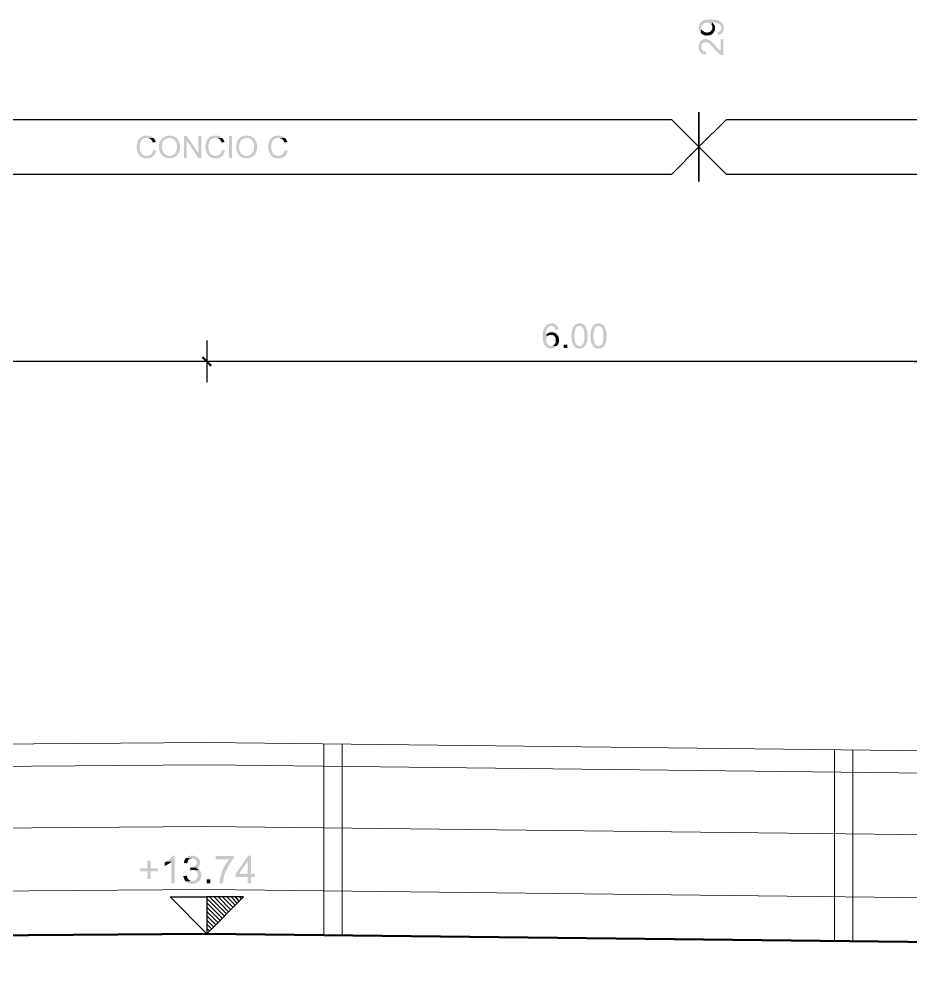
# Model space of a CAD drawing. Header units: millimetres. Extents: x 0.3 to 47.5, y 0.1 to 28.
# Drawn here: x 17.993 to 20.846, y 21.771 to 24.855 of the extents above; entities that cross this region are included whole.
import ezdxf

# ---------------------------------------------------------------- set-up
doc = ezdxf.new("R2010")
doc.units = ezdxf.units.MM
doc.layers.add('PDF _Geometria', color=7, linetype='Continuous')
doc.layers.add('PDF _Riempimenti solidi', color=7, linetype='Continuous')

msp = doc.modelspace()

# ---------------------------------------------------------------- hatches: boundary and pattern name
at = {"layer": 'PDF _Riempimenti solidi', "transparency": 33554559}
for points in [[(20.1675, 24.8274), (20.1675, 24.8249), (20.1683, 24.8224), (20.1683, 24.8207), (20.1692, 24.8182), (20.1717, 24.8132), (20.1733, 24.8116), (20.175, 24.8099), (20.1758, 24.8291), (20.1758, 24.8324), (20.1775, 24.8357), (20.1792, 24.8374), (20.1808, 24.8391), (20.1817, 24.8399), (20.1833, 24.8416), (20.185, 24.8424), (20.1867, 24.8432), (20.1892, 24.8432), (20.1917, 24.8441), (20.195, 24.8441), (20.1975, 24.8432), (20.1992, 24.8432), (20.2017, 24.8424), (20.2033, 24.8416), (20.205, 24.8407), (20.2067, 24.8399), (20.2075, 24.8382), (20.2092, 24.8366), (20.21, 24.8449), (20.2167, 24.8449), (20.2192, 24.8441), (20.2208, 24.8441), (20.2233, 24.8432), (20.225, 24.8432), (20.2267, 24.8424), (20.2292, 24.8416), (20.2325, 24.8399), (20.2333, 24.8391), (20.235, 24.8374), (20.2367, 24.8366), (20.2383, 24.8341), (20.2392, 24.8332), (20.2392, 24.8307), (20.24, 24.8291), (20.24, 24.8266), (20.2408, 24.8441), (20.2392, 24.8457), (20.2375, 24.8474), (20.2358, 24.8482), (20.2342, 24.8491), (20.2317, 24.8507), (20.23, 24.8516), (20.2275, 24.8516), (20.2258, 24.8524), (20.2242, 24.8532), (20.22, 24.8532), (20.2183, 24.8541), (20.2108, 24.8541), (20.2083, 24.8549), (20.2025, 24.8549), (20.1992, 24.8541), (20.1925, 24.8541), (20.1908, 24.8532), (20.1883, 24.8532), (20.1867, 24.8524), (20.185, 24.8516), (20.1833, 24.8516), (20.1808, 24.8499), (20.1792, 24.8491), (20.1775, 24.8474), (20.1758, 24.8466), (20.1742, 24.8449), (20.1733, 24.8432), (20.1717, 24.8416), (20.1708, 24.8399), (20.17, 24.8382), (20.1692, 24.8357), (20.1683, 24.8341), (20.1683, 24.8316), (20.1675, 24.8299)], [(20.175, 24.8099), (20.1758, 24.8091), (20.1775, 24.8074), (20.1792, 24.8066), (20.1817, 24.8057), (20.1833, 24.8049), (20.185, 24.8041), (20.1875, 24.8032), (20.1917, 24.8032), (20.1942, 24.8024), (20.195, 24.8032), (20.2, 24.8032), (20.2025, 24.8041), (20.2042, 24.8041), (20.2058, 24.8049), (20.2083, 24.8057), (20.21, 24.8074), (20.2117, 24.8082), (20.2125, 24.8099), (20.2117, 24.8282), (20.2117, 24.8266), (20.2108, 24.8249), (20.21, 24.8224), (20.2092, 24.8207), (20.2083, 24.8191), (20.2067, 24.8174), (20.205, 24.8157), (20.2033, 24.8149), (20.2008, 24.8141), (20.1992, 24.8132), (20.1967, 24.8132), (20.1942, 24.8124), (20.1925, 24.8124), (20.19, 24.8132), (20.1883, 24.8132), (20.1858, 24.8141), (20.1842, 24.8149), (20.1825, 24.8166), (20.1808, 24.8174), (20.1792, 24.8191), (20.1783, 24.8207), (20.1767, 24.8224), (20.1758, 24.8249), (20.1758, 24.8291)], [(20.2092, 24.8366), (20.21, 24.8349), (20.2108, 24.8332), (20.2117, 24.8307), (20.2117, 24.8282), (20.2125, 24.8099), (20.2142, 24.8107), (20.215, 24.8124), (20.2167, 24.8141), (20.2175, 24.8157), (20.2183, 24.8174), (20.2192, 24.8199), (20.22, 24.8216), (20.22, 24.8291), (20.2192, 24.8307), (20.2192, 24.8332), (20.2183, 24.8349), (20.2167, 24.8374), (20.2158, 24.8391), (20.2142, 24.8407), (20.2133, 24.8424), (20.2117, 24.8441), (20.21, 24.8449)], [(20.2275, 24.8132), (20.2283, 24.8041), (20.23, 24.8041), (20.2325, 24.8049), (20.2342, 24.8057), (20.2367, 24.8066), (20.24, 24.8082), (20.2417, 24.8099), (20.2425, 24.8116), (20.2433, 24.8124), (20.245, 24.8141), (20.2458, 24.8157), (20.2467, 24.8174), (20.2475, 24.8199), (20.2475, 24.8241), (20.2483, 24.8266), (20.2483, 24.8274), (20.2475, 24.8299), (20.2475, 24.8316), (20.2467, 24.8341), (20.2467, 24.8357), (20.2458, 24.8382), (20.2442, 24.8399), (20.2433, 24.8416), (20.2425, 24.8432), (20.2408, 24.8441), (20.24, 24.8266), (20.24, 24.8232), (20.2375, 24.8182), (20.2358, 24.8166), (20.2342, 24.8157), (20.2325, 24.8149), (20.23, 24.8141)], [(20.1675, 24.7674), (20.1675, 24.7624), (20.1683, 24.7607), (20.1683, 24.7582), (20.1692, 24.7566), (20.17, 24.7541), (20.1708, 24.7524), (20.1725, 24.7507), (20.1733, 24.7491), (20.175, 24.7482), (20.1758, 24.7466), (20.1775, 24.7457), (20.1792, 24.7449), (20.1817, 24.7441), (20.1833, 24.7432), (20.1858, 24.7424), (20.1883, 24.7424), (20.19, 24.7416), (20.1917, 24.7516), (20.1892, 24.7516), (20.1867, 24.7524), (20.185, 24.7524), (20.1833, 24.7532), (20.1817, 24.7549), (20.18, 24.7557), (20.1792, 24.7574), (20.1775, 24.7591), (20.1758, 24.7624), (20.1758, 24.7866), (20.1725, 24.7832), (20.1717, 24.7816), (20.17, 24.7799), (20.1692, 24.7782), (20.1692, 24.7766), (20.1683, 24.7741), (20.1675, 24.7724), (20.1675, 24.7699)], [(20.1758, 24.7866), (20.1758, 24.7674), (20.1758, 24.7707), (20.1767, 24.7724), (20.1775, 24.7741), (20.1783, 24.7766), (20.1792, 24.7782), (20.18, 24.7782), (20.1817, 24.7791), (20.1833, 24.7807), (20.185, 24.7816), (20.1925, 24.7816), (20.195, 24.7807), (20.1967, 24.7799), (20.1992, 24.7791), (20.2008, 24.7774), (20.2017, 24.7766), (20.2033, 24.7757), (20.2042, 24.7741), (20.2058, 24.7732), (20.2075, 24.7716), (20.2108, 24.7682), (20.2125, 24.7666), (20.2142, 24.7641), (20.2158, 24.7624), (20.2175, 24.7599), (20.2192, 24.7582), (20.2208, 24.7566), (20.2225, 24.7549), (20.2242, 24.7532), (20.225, 24.7516), (20.2267, 24.7499), (20.2283, 24.7482), (20.2292, 24.7474), (20.2308, 24.7466), (20.2325, 24.7449), (20.2342, 24.7441), (20.2358, 24.7424), (20.2383, 24.7416), (20.24, 24.7407), (20.2425, 24.7399), (20.2467, 24.7399), (20.2467, 24.7916), (20.2375, 24.7916), (20.2375, 24.7532), (20.2358, 24.7549), (20.2342, 24.7557), (20.2325, 24.7574), (20.2317, 24.7582), (20.2308, 24.7591), (20.2275, 24.7624), (20.2258, 24.7641), (20.2242, 24.7657), (20.2225, 24.7682), (20.2217, 24.7691), (20.22, 24.7716), (20.2183, 24.7732), (20.215, 24.7766), (20.2133, 24.7782), (20.2117, 24.7799), (20.2108, 24.7816), (20.2092, 24.7824), (20.2075, 24.7841), (20.2058, 24.7857), (20.2042, 24.7866), (20.2025, 24.7882), (20.1992, 24.7899), (20.1983, 24.7899), (20.1958, 24.7907), (20.1942, 24.7916), (20.185, 24.7916), (20.1825, 24.7907), (20.1808, 24.7899), (20.1792, 24.7891), (20.1775, 24.7882)], [(18.4025, 24.4832), (18.3983, 24.4832), (18.3958, 24.4824), (18.3942, 24.4824), (18.3925, 24.4816), (18.3908, 24.4816), (18.3883, 24.4807), (18.3867, 24.4799), (18.385, 24.4791), (18.3833, 24.4782), (18.3817, 24.4766), (18.3808, 24.4757), (18.3792, 24.4741), (18.3775, 24.4732), (18.3767, 24.4716), (18.375, 24.4699), (18.3742, 24.4682), (18.3733, 24.4666), (18.3725, 24.4649), (18.3717, 24.4632), (18.3708, 24.4607), (18.3708, 24.4591), (18.37, 24.4574), (18.37, 24.4557), (18.3692, 24.4532), (18.3692, 24.4416), (18.37, 24.4399), (18.37, 24.4357), (18.3717, 24.4324), (18.3725, 24.4299), (18.3725, 24.4282), (18.3733, 24.4266), (18.375, 24.4249), (18.3758, 24.4232), (18.3767, 24.4216), (18.3783, 24.4199), (18.3792, 24.4182), (18.3808, 24.4174), (18.4017, 24.4182), (18.3983, 24.4182), (18.3967, 24.4191), (18.395, 24.4191), (18.3933, 24.4199), (18.3908, 24.4207), (18.3892, 24.4216), (18.3883, 24.4224), (18.3867, 24.4232), (18.385, 24.4249), (18.3842, 24.4266), (18.3833, 24.4282), (18.3817, 24.4316), (18.3808, 24.4316), (18.3808, 24.4332), (18.38, 24.4357), (18.38, 24.4374), (18.3792, 24.4391), (18.3792, 24.4432), (18.3783, 24.4449), (18.3783, 24.4491), (18.3792, 24.4516), (18.3792, 24.4549), (18.38, 24.4574), (18.38, 24.4591), (18.3808, 24.4607), (18.3842, 24.4674), (18.3858, 24.4691), (18.3867, 24.4699), (18.3883, 24.4716), (18.3892, 24.4716), (18.3925, 24.4732), (18.3942, 24.4741), (18.3958, 24.4749), (18.4025, 24.4749), (18.4225, 24.4757), (18.4217, 24.4766), (18.42, 24.4774), (18.4192, 24.4782), (18.4175, 24.4799), (18.4158, 24.4807), (18.4142, 24.4807), (18.4125, 24.4816), (18.41, 24.4824), (18.4083, 24.4824), (18.4067, 24.4832), (18.4042, 24.4832)], [(18.4225, 24.4757), (18.4025, 24.4749), (18.4067, 24.4749), (18.4092, 24.4741), (18.4108, 24.4732), (18.4142, 24.4716), (18.415, 24.4707), (18.4158, 24.4691), (18.4175, 24.4682), (18.4183, 24.4666), (18.4192, 24.4649), (18.42, 24.4624), (18.4208, 24.4607), (18.43, 24.4624), (18.43, 24.4641), (18.4292, 24.4657), (18.4283, 24.4674), (18.4275, 24.4691), (18.4267, 24.4707), (18.425, 24.4724), (18.4242, 24.4741)], [(18.4525, 24.4757), (18.4517, 24.4749), (18.45, 24.4732), (18.4492, 24.4724), (18.4483, 24.4716), (18.4475, 24.4699), (18.4467, 24.4682), (18.445, 24.4666), (18.4442, 24.4657), (18.4442, 24.4641), (18.4433, 24.4616), (18.4425, 24.4599), (18.4417, 24.4582), (18.4417, 24.4566), (18.4408, 24.4541), (18.4408, 24.4391), (18.4417, 24.4374), (18.4417, 24.4357), (18.4425, 24.4341), (18.4433, 24.4316), (18.445, 24.4282), (18.4458, 24.4266), (18.4467, 24.4249), (18.4475, 24.4232), (18.4492, 24.4216), (18.45, 24.4199), (18.4517, 24.4191), (18.4533, 24.4174), (18.455, 24.4166), (18.4567, 24.4149), (18.4575, 24.4149), (18.4592, 24.4141), (18.4608, 24.4132), (18.4625, 24.4124), (18.4642, 24.4116), (18.4667, 24.4116), (18.4683, 24.4107), (18.48, 24.4107), (18.4825, 24.4116), (18.4842, 24.4116), (18.4858, 24.4124), (18.4875, 24.4132), (18.49, 24.4141), (18.4917, 24.4149), (18.4933, 24.4157), (18.495, 24.4174), (18.4967, 24.4182), (18.47, 24.4182), (18.4683, 24.4191), (18.4667, 24.4199), (18.465, 24.4199), (18.4633, 24.4207), (18.4617, 24.4216), (18.46, 24.4232), (18.4583, 24.4241), (18.4567, 24.4257), (18.4558, 24.4274), (18.4542, 24.4291), (18.4533, 24.4307), (18.4525, 24.4316), (18.4525, 24.4341), (18.4508, 24.4374), (18.4508, 24.4391), (18.45, 24.4416), (18.45, 24.4499), (18.4508, 24.4524), (18.4508, 24.4566), (18.4517, 24.4582), (18.4525, 24.4599), (18.4525, 24.4616), (18.4533, 24.4632), (18.4542, 24.4649), (18.455, 24.4657), (18.4567, 24.4674), (18.4575, 24.4682), (18.4583, 24.4691), (18.46, 24.4707), (18.4617, 24.4716), (18.4633, 24.4724), (18.465, 24.4732), (18.4683, 24.4749), (18.4742, 24.4749)], [(18.4742, 24.4832), (18.47, 24.4832), (18.4683, 24.4824), (18.4658, 24.4824), (18.4642, 24.4816), (18.4625, 24.4816), (18.4608, 24.4807), (18.4575, 24.4791), (18.4558, 24.4782), (18.4542, 24.4774), (18.4525, 24.4757), (18.4742, 24.4749), (18.48, 24.4749), (18.4833, 24.4732), (18.485, 24.4724), (18.4867, 24.4716), (18.49, 24.4699), (18.4908, 24.4682), (18.4925, 24.4666), (18.4933, 24.4649), (18.4942, 24.4632), (18.495, 24.4616), (18.4958, 24.4599), (18.4967, 24.4582), (18.4975, 24.4566), (18.4975, 24.4532), (18.4983, 24.4507), (18.4983, 24.4407), (18.4975, 24.4391), (18.4975, 24.4366), (18.4933, 24.4282), (18.4925, 24.4274), (18.4917, 24.4257), (18.49, 24.4241), (18.4883, 24.4232), (18.4867, 24.4216), (18.485, 24.4207), (18.4833, 24.4199), (18.4817, 24.4199), (18.48, 24.4191), (18.4783, 24.4182), (18.4742, 24.4182), (18.4967, 24.4182), (18.4975, 24.4199), (18.4992, 24.4207), (18.5, 24.4224), (18.5017, 24.4241), (18.5042, 24.4291), (18.505, 24.4316), (18.5058, 24.4332), (18.5067, 24.4349), (18.5067, 24.4366), (18.5075, 24.4382), (18.5075, 24.4549), (18.5067, 24.4566), (18.5067, 24.4582), (18.5058, 24.4607), (18.505, 24.4624), (18.505, 24.4641), (18.5042, 24.4657), (18.5033, 24.4657), (18.5008, 24.4707), (18.4992, 24.4724), (18.4983, 24.4741), (18.4967, 24.4749), (18.495, 24.4766), (18.4933, 24.4774), (18.4917, 24.4782), (18.4908, 24.4791), (18.4892, 24.4799), (18.4875, 24.4807), (18.4858, 24.4816), (18.4842, 24.4816), (18.4825, 24.4824), (18.48, 24.4824), (18.4783, 24.4832), (18.4767, 24.4832)], [(18.5292, 24.4816), (18.52, 24.4816), (18.52, 24.4116), (18.5292, 24.4116), (18.5292, 24.4666)], [(18.5758, 24.4816), (18.5667, 24.4816), (18.5667, 24.4266), (18.5658, 24.4116), (18.5758, 24.4116)], [(18.6225, 24.4832), (18.6183, 24.4832), (18.6158, 24.4824), (18.6142, 24.4824), (18.6125, 24.4816), (18.6108, 24.4816), (18.6083, 24.4807), (18.605, 24.4791), (18.6033, 24.4782), (18.6017, 24.4766), (18.6008, 24.4757), (18.5992, 24.4741), (18.5975, 24.4732), (18.5967, 24.4716), (18.595, 24.4699), (18.5942, 24.4682), (18.5933, 24.4666), (18.5925, 24.4649), (18.5917, 24.4632), (18.5908, 24.4607), (18.5908, 24.4591), (18.59, 24.4574), (18.59, 24.4557), (18.5892, 24.4532), (18.5892, 24.4416), (18.59, 24.4399), (18.59, 24.4357), (18.5917, 24.4324), (18.5925, 24.4299), (18.5925, 24.4282), (18.5933, 24.4266), (18.595, 24.4249), (18.5958, 24.4232), (18.5967, 24.4216), (18.5983, 24.4199), (18.5992, 24.4182), (18.6008, 24.4174), (18.6217, 24.4182), (18.6183, 24.4182), (18.6167, 24.4191), (18.615, 24.4191), (18.6133, 24.4199), (18.6108, 24.4207), (18.6092, 24.4216), (18.6083, 24.4224), (18.6067, 24.4232), (18.605, 24.4249), (18.6042, 24.4266), (18.6033, 24.4282), (18.6025, 24.4299), (18.6017, 24.4316), (18.6008, 24.4316), (18.6008, 24.4332), (18.6, 24.4357), (18.6, 24.4374), (18.5992, 24.4391), (18.5992, 24.4432), (18.5983, 24.4449), (18.5983, 24.4491), (18.5992, 24.4516), (18.5992, 24.4549), (18.6, 24.4574), (18.6, 24.4591), (18.6017, 24.4624), (18.6025, 24.4641), (18.6042, 24.4674), (18.6058, 24.4691), (18.6067, 24.4699), (18.6083, 24.4716), (18.6092, 24.4716), (18.6108, 24.4724), (18.6125, 24.4732), (18.6142, 24.4741), (18.6158, 24.4749), (18.6225, 24.4749), (18.6425, 24.4757), (18.6417, 24.4766), (18.64, 24.4774), (18.6392, 24.4782), (18.6375, 24.4799), (18.6358, 24.4807), (18.6342, 24.4807), (18.6325, 24.4816), (18.63, 24.4824), (18.6283, 24.4824), (18.6267, 24.4832), (18.6242, 24.4832)], [(18.6425, 24.4757), (18.6225, 24.4749), (18.6267, 24.4749), (18.6292, 24.4741), (18.6308, 24.4732), (18.6342, 24.4716), (18.635, 24.4707), (18.6358, 24.4691), (18.6375, 24.4682), (18.6383, 24.4666), (18.6392, 24.4649), (18.64, 24.4624), (18.6408, 24.4607), (18.65, 24.4624), (18.65, 24.4641), (18.6467, 24.4707), (18.645, 24.4724), (18.6442, 24.4741)], [(18.6992, 24.4757), (18.6983, 24.4749), (18.6967, 24.4732), (18.695, 24.4716), (18.6942, 24.4699), (18.6933, 24.4682), (18.6917, 24.4666), (18.6908, 24.4657), (18.6908, 24.4641), (18.69, 24.4616), (18.6892, 24.4599), (18.6883, 24.4582), (18.6883, 24.4566), (18.6875, 24.4541), (18.6875, 24.4391), (18.6883, 24.4374), (18.6883, 24.4357), (18.6892, 24.4341), (18.69, 24.4316), (18.6917, 24.4282), (18.6925, 24.4266), (18.6933, 24.4249), (18.6942, 24.4232), (18.6958, 24.4216), (18.6967, 24.4199), (18.6983, 24.4191), (18.7, 24.4174), (18.7017, 24.4166), (18.7033, 24.4149), (18.7042, 24.4149), (18.7058, 24.4141), (18.7075, 24.4132), (18.7092, 24.4124), (18.7108, 24.4116), (18.7133, 24.4116), (18.715, 24.4107), (18.7267, 24.4107), (18.7292, 24.4116), (18.7308, 24.4116), (18.7325, 24.4124), (18.7342, 24.4132), (18.7367, 24.4141), (18.7383, 24.4149), (18.74, 24.4157), (18.7417, 24.4174), (18.7433, 24.4182), (18.7167, 24.4182), (18.715, 24.4191), (18.7133, 24.4199), (18.7117, 24.4199), (18.7083, 24.4216), (18.7067, 24.4232), (18.705, 24.4241), (18.7033, 24.4257), (18.7025, 24.4274), (18.7008, 24.4291), (18.7, 24.4307), (18.6992, 24.4316), (18.6992, 24.4341), (18.6983, 24.4357), (18.6975, 24.4374), (18.6975, 24.4391), (18.6967, 24.4416), (18.6967, 24.4499), (18.6975, 24.4524), (18.6975, 24.4566), (18.6983, 24.4582), (18.6992, 24.4599), (18.6992, 24.4616), (18.7, 24.4632), (18.7008, 24.4649), (18.7017, 24.4657), (18.7033, 24.4674), (18.7042, 24.4682), (18.705, 24.4691), (18.7067, 24.4707), (18.7083, 24.4716), (18.7117, 24.4732), (18.7133, 24.4741), (18.715, 24.4749), (18.7208, 24.4749)], [(18.7208, 24.4832), (18.7167, 24.4832), (18.715, 24.4824), (18.7125, 24.4824), (18.7108, 24.4816), (18.7092, 24.4816), (18.7075, 24.4807), (18.7058, 24.4799), (18.7042, 24.4791), (18.7008, 24.4774), (18.6992, 24.4757), (18.7208, 24.4749), (18.7267, 24.4749), (18.7283, 24.4741), (18.73, 24.4732), (18.7333, 24.4716), (18.735, 24.4707), (18.7367, 24.4699), (18.7375, 24.4682), (18.7392, 24.4666), (18.74, 24.4649), (18.7408, 24.4632), (18.7417, 24.4616), (18.7425, 24.4599), (18.7433, 24.4582), (18.7442, 24.4566), (18.7442, 24.4532), (18.745, 24.4507), (18.745, 24.4407), (18.7442, 24.4391), (18.7442, 24.4366), (18.7425, 24.4332), (18.7417, 24.4316), (18.7408, 24.4299), (18.74, 24.4282), (18.7392, 24.4274), (18.7383, 24.4257), (18.7367, 24.4241), (18.735, 24.4232), (18.7333, 24.4216), (18.73, 24.4199), (18.7283, 24.4199), (18.7267, 24.4191), (18.725, 24.4182), (18.7208, 24.4182), (18.7433, 24.4182), (18.7442, 24.4199), (18.7458, 24.4207), (18.7467, 24.4224), (18.7483, 24.4241), (18.7508, 24.4291), (18.7517, 24.4316), (18.7533, 24.4349), (18.7533, 24.4366), (18.7542, 24.4382), (18.7542, 24.4549), (18.7533, 24.4566), (18.7533, 24.4582), (18.7525, 24.4607), (18.7517, 24.4624), (18.7517, 24.4641), (18.7508, 24.4657), (18.75, 24.4657), (18.7483, 24.4691), (18.7475, 24.4707), (18.7458, 24.4724), (18.745, 24.4741), (18.7433, 24.4749), (18.7417, 24.4766), (18.74, 24.4774), (18.7383, 24.4782), (18.7375, 24.4791), (18.7358, 24.4799), (18.7342, 24.4807), (18.7325, 24.4816), (18.7308, 24.4816), (18.7292, 24.4824), (18.7267, 24.4824), (18.725, 24.4832), (18.7233, 24.4832)], [(18.8233, 24.4832), (18.8192, 24.4832), (18.8167, 24.4824), (18.815, 24.4824), (18.8133, 24.4816), (18.8117, 24.4816), (18.8092, 24.4807), (18.8058, 24.4791), (18.8042, 24.4782), (18.8025, 24.4766), (18.8017, 24.4757), (18.8, 24.4741), (18.7983, 24.4732), (18.7975, 24.4716), (18.7958, 24.4699), (18.795, 24.4682), (18.7942, 24.4666), (18.7933, 24.4649), (18.7925, 24.4632), (18.7917, 24.4607), (18.7917, 24.4591), (18.7908, 24.4574), (18.7908, 24.4557), (18.79, 24.4532), (18.79, 24.4416), (18.7908, 24.4399), (18.7908, 24.4357), (18.7925, 24.4324), (18.7933, 24.4299), (18.7933, 24.4282), (18.7942, 24.4266), (18.7958, 24.4249), (18.7967, 24.4232), (18.7975, 24.4216), (18.7992, 24.4199), (18.8, 24.4182), (18.8017, 24.4174), (18.8225, 24.4182), (18.8192, 24.4182), (18.8175, 24.4191), (18.8158, 24.4191), (18.8142, 24.4199), (18.8117, 24.4207), (18.81, 24.4216), (18.8092, 24.4224), (18.8075, 24.4232), (18.8058, 24.4249), (18.805, 24.4266), (18.8042, 24.4282), (18.8033, 24.4299), (18.8025, 24.4316), (18.8017, 24.4316), (18.8017, 24.4332), (18.8008, 24.4357), (18.8008, 24.4374), (18.8, 24.4391), (18.8, 24.4432), (18.7992, 24.4449), (18.7992, 24.4491), (18.8, 24.4516), (18.8, 24.4549), (18.8008, 24.4574), (18.8008, 24.4591), (18.8025, 24.4624), (18.8033, 24.4641), (18.8042, 24.4657), (18.805, 24.4674), (18.8067, 24.4691), (18.8075, 24.4699), (18.8092, 24.4716), (18.81, 24.4716), (18.8117, 24.4724), (18.8133, 24.4732), (18.8167, 24.4749), (18.8233, 24.4749), (18.8433, 24.4757), (18.8425, 24.4766), (18.8408, 24.4774), (18.84, 24.4782), (18.8383, 24.4799), (18.8367, 24.4807), (18.835, 24.4807), (18.8333, 24.4816), (18.8308, 24.4824), (18.8292, 24.4824), (18.8275, 24.4832), (18.825, 24.4832)], [(18.8433, 24.4757), (18.8233, 24.4749), (18.8275, 24.4749), (18.83, 24.4741), (18.8317, 24.4732), (18.835, 24.4716), (18.8358, 24.4707), (18.8367, 24.4691), (18.8383, 24.4682), (18.8392, 24.4666), (18.84, 24.4649), (18.8408, 24.4624), (18.8417, 24.4607), (18.8508, 24.4624), (18.8508, 24.4641), (18.8475, 24.4707), (18.8458, 24.4724), (18.845, 24.4741)], [(18.4217, 24.4366), (18.4217, 24.4341), (18.4208, 24.4324), (18.42, 24.4299), (18.4192, 24.4282), (18.4183, 24.4266), (18.4175, 24.4257), (18.4158, 24.4241), (18.415, 24.4232), (18.4142, 24.4224), (18.4125, 24.4216), (18.4092, 24.4199), (18.4075, 24.4191), (18.4058, 24.4191), (18.4033, 24.4182), (18.4017, 24.4182), (18.3808, 24.4174), (18.3825, 24.4157), (18.3833, 24.4149), (18.385, 24.4141), (18.3867, 24.4132), (18.3883, 24.4124), (18.39, 24.4124), (18.3917, 24.4116), (18.3933, 24.4107), (18.4092, 24.4107), (18.4108, 24.4116), (18.4125, 24.4116), (18.4142, 24.4124), (18.4158, 24.4132), (18.4175, 24.4141), (18.4192, 24.4149), (18.4208, 24.4166), (18.4217, 24.4174), (18.4233, 24.4182), (18.4242, 24.4199), (18.4258, 24.4216), (18.4267, 24.4224), (18.4275, 24.4241), (18.4283, 24.4257), (18.4292, 24.4282), (18.43, 24.4299), (18.4308, 24.4316), (18.4317, 24.4341)], [(18.6417, 24.4366), (18.6417, 24.4341), (18.6408, 24.4324), (18.64, 24.4299), (18.6392, 24.4282), (18.6383, 24.4266), (18.6375, 24.4257), (18.6358, 24.4241), (18.635, 24.4232), (18.6342, 24.4224), (18.6325, 24.4216), (18.6308, 24.4207), (18.6292, 24.4199), (18.6275, 24.4191), (18.6258, 24.4191), (18.6233, 24.4182), (18.6217, 24.4182), (18.6008, 24.4174), (18.6025, 24.4157), (18.6033, 24.4149), (18.605, 24.4141), (18.6067, 24.4132), (18.6083, 24.4124), (18.61, 24.4124), (18.6117, 24.4116), (18.6133, 24.4107), (18.6292, 24.4107), (18.6308, 24.4116), (18.6325, 24.4116), (18.6342, 24.4124), (18.6358, 24.4132), (18.6375, 24.4141), (18.6392, 24.4149), (18.6408, 24.4166), (18.6417, 24.4174), (18.6433, 24.4182), (18.6442, 24.4199), (18.6458, 24.4216), (18.6467, 24.4224), (18.6483, 24.4257), (18.6492, 24.4282), (18.6508, 24.4316), (18.6517, 24.4341)], [(18.8425, 24.4366), (18.8425, 24.4341), (18.8417, 24.4324), (18.8408, 24.4299), (18.84, 24.4282), (18.8392, 24.4266), (18.8383, 24.4257), (18.8367, 24.4241), (18.8358, 24.4232), (18.835, 24.4224), (18.8333, 24.4216), (18.8317, 24.4207), (18.83, 24.4199), (18.8283, 24.4191), (18.8267, 24.4191), (18.8242, 24.4182), (18.8225, 24.4182), (18.8017, 24.4174), (18.8033, 24.4157), (18.8042, 24.4149), (18.8058, 24.4141), (18.8075, 24.4132), (18.8092, 24.4124), (18.8108, 24.4124), (18.8125, 24.4116), (18.8142, 24.4107), (18.83, 24.4107), (18.8317, 24.4116), (18.8333, 24.4116), (18.835, 24.4124), (18.8367, 24.4132), (18.8383, 24.4141), (18.84, 24.4149), (18.8417, 24.4166), (18.8425, 24.4174), (18.8442, 24.4182), (18.845, 24.4199), (18.8467, 24.4216), (18.8475, 24.4224), (18.8492, 24.4257), (18.85, 24.4282), (18.8517, 24.4316), (18.8525, 24.4341)], [(19.6783, 23.8749), (19.6767, 23.8732), (19.6758, 23.8716), (19.675, 23.8707), (19.6725, 23.8657), (19.6717, 23.8632), (19.67, 23.8599), (19.67, 23.8574), (19.6692, 23.8557), (19.6692, 23.8507), (19.6683, 23.8482), (19.6683, 23.8316), (19.6692, 23.8291), (19.6692, 23.8266), (19.67, 23.8241), (19.67, 23.8224), (19.6708, 23.8199), (19.6717, 23.8182), (19.6725, 23.8166), (19.6742, 23.8132), (19.675, 23.8124), (19.6758, 23.8107), (19.6767, 23.8099), (19.6783, 23.8082), (19.68, 23.8074), (19.6817, 23.8057), (19.6833, 23.8049), (19.685, 23.8041), (19.6867, 23.8032), (19.6892, 23.8024), (19.6908, 23.8024), (19.6933, 23.8016), (19.6958, 23.8016), (19.6983, 23.8024), (19.7025, 23.8024), (19.7042, 23.8032), (19.7067, 23.8041), (19.7083, 23.8049), (19.7083, 23.8057), (19.71, 23.8066), (19.7133, 23.8099), (19.6933, 23.8099), (19.6917, 23.8107), (19.6892, 23.8116), (19.6875, 23.8124), (19.6867, 23.8124), (19.685, 23.8141), (19.6842, 23.8157), (19.6825, 23.8174), (19.6817, 23.8191), (19.6808, 23.8199), (19.68, 23.8224), (19.68, 23.8241), (19.6792, 23.8266), (19.6792, 23.8291), (19.68, 23.8316), (19.68, 23.8341), (19.6817, 23.8374), (19.6825, 23.8399), (19.6842, 23.8407), (19.685, 23.8424), (19.6867, 23.8432), (19.6775, 23.8441), (19.6783, 23.8449), (19.6783, 23.8549), (19.6792, 23.8566), (19.6792, 23.8591), (19.68, 23.8607), (19.6808, 23.8624), (19.6817, 23.8632), (19.6825, 23.8657), (19.6833, 23.8674), (19.685, 23.8691), (19.6867, 23.8707), (19.6875, 23.8716), (19.69, 23.8732), (19.6917, 23.8741), (19.6958, 23.8741)], [(19.6967, 23.8824), (19.6933, 23.8824), (19.6908, 23.8816), (19.6883, 23.8816), (19.6867, 23.8807), (19.685, 23.8799), (19.6833, 23.8791), (19.6817, 23.8774), (19.68, 23.8766), (19.6783, 23.8749), (19.6958, 23.8741), (19.7, 23.8741), (19.7025, 23.8732), (19.7058, 23.8699), (19.7067, 23.8682), (19.7075, 23.8666), (19.7083, 23.8641), (19.7092, 23.8616), (19.7192, 23.8624), (19.7183, 23.8641), (19.7183, 23.8666), (19.7175, 23.8682), (19.7167, 23.8707), (19.715, 23.8741), (19.7133, 23.8757), (19.7117, 23.8774), (19.7108, 23.8782), (19.7075, 23.8799), (19.705, 23.8807), (19.7033, 23.8816), (19.7008, 23.8816), (19.6992, 23.8824)], [(19.7683, 23.8741), (19.7675, 23.8724), (19.7658, 23.8707), (19.765, 23.8691), (19.7642, 23.8666), (19.7633, 23.8649), (19.7633, 23.8641), (19.7625, 23.8624), (19.7625, 23.8607), (19.7617, 23.8582), (19.7617, 23.8566), (19.7608, 23.8541), (19.7608, 23.8449), (19.76, 23.8424), (19.76, 23.8407), (19.7608, 23.8382), (19.7608, 23.8299), (19.7617, 23.8282), (19.7617, 23.8257), (19.7625, 23.8232), (19.7625, 23.8216), (19.7633, 23.8199), (19.7642, 23.8174), (19.765, 23.8157), (19.7667, 23.8124), (19.7675, 23.8116), (19.7683, 23.8099), (19.7692, 23.8091), (19.7858, 23.8099), (19.7833, 23.8099), (19.7817, 23.8107), (19.78, 23.8116), (19.7783, 23.8132), (19.7767, 23.8141), (19.775, 23.8166), (19.7742, 23.8174), (19.7733, 23.8191), (19.7725, 23.8207), (19.7725, 23.8224), (19.7717, 23.8241), (19.7717, 23.8257), (19.7708, 23.8282), (19.7708, 23.8357), (19.77, 23.8391), (19.77, 23.8466), (19.7708, 23.8499), (19.7708, 23.8549), (19.7717, 23.8566), (19.7717, 23.8591), (19.7725, 23.8607), (19.7725, 23.8632), (19.7733, 23.8649), (19.7742, 23.8657), (19.7742, 23.8674), (19.775, 23.8691), (19.7767, 23.8699), (19.78, 23.8732), (19.7817, 23.8741), (19.7858, 23.8741)], [(19.7858, 23.8824), (19.7833, 23.8824), (19.7817, 23.8816), (19.7792, 23.8816), (19.7775, 23.8807), (19.775, 23.8799), (19.7733, 23.8791), (19.77, 23.8757), (19.7683, 23.8741), (19.7892, 23.8741), (19.7908, 23.8732), (19.7925, 23.8724), (19.7942, 23.8716), (19.7958, 23.8699), (19.7975, 23.8682), (19.7975, 23.8674), (19.7983, 23.8666), (19.7992, 23.8649), (19.7992, 23.8632), (19.8, 23.8616), (19.8, 23.8599), (19.8008, 23.8582), (19.8008, 23.8557), (19.8017, 23.8532), (19.8017, 23.8299), (19.8008, 23.8282), (19.8008, 23.8257), (19.8, 23.8241), (19.8, 23.8216), (19.7992, 23.8199), (19.7983, 23.8191), (19.7983, 23.8174), (19.7975, 23.8166), (19.7967, 23.8157), (19.7933, 23.8124), (19.7917, 23.8116), (19.79, 23.8107), (19.7883, 23.8099), (19.7858, 23.8099), (19.7692, 23.8091), (19.7708, 23.8074), (19.7717, 23.8066), (19.7733, 23.8049), (19.7758, 23.8041), (19.7775, 23.8032), (19.7792, 23.8024), (19.7817, 23.8024), (19.7833, 23.8016), (19.7867, 23.8016), (19.7883, 23.8024), (19.7933, 23.8024), (19.795, 23.8032), (19.7967, 23.8041), (19.7992, 23.8057), (19.8, 23.8066), (19.8008, 23.8066), (19.8025, 23.8082), (19.8033, 23.8099), (19.805, 23.8116), (19.8058, 23.8132), (19.8075, 23.8157), (19.8083, 23.8174), (19.8092, 23.8199), (19.8092, 23.8216), (19.81, 23.8241), (19.8108, 23.8257), (19.8108, 23.8299), (19.8117, 23.8324), (19.8117, 23.8507), (19.8108, 23.8532), (19.8108, 23.8574), (19.81, 23.8591), (19.81, 23.8607), (19.8092, 23.8624), (19.8083, 23.8649), (19.8083, 23.8666), (19.8067, 23.8691), (19.805, 23.8724), (19.8042, 23.8741), (19.7992, 23.8791), (19.7975, 23.8799), (19.7967, 23.8799), (19.795, 23.8807), (19.7925, 23.8816), (19.7908, 23.8816), (19.7883, 23.8824)], [(19.8292, 23.8741), (19.8283, 23.8724), (19.8267, 23.8707), (19.8258, 23.8691), (19.825, 23.8666), (19.8242, 23.8649), (19.8242, 23.8641), (19.8233, 23.8624), (19.8233, 23.8607), (19.8225, 23.8582), (19.8225, 23.8566), (19.8217, 23.8541), (19.8217, 23.8449), (19.8208, 23.8424), (19.8208, 23.8407), (19.8217, 23.8382), (19.8217, 23.8299), (19.8225, 23.8282), (19.8225, 23.8257), (19.8233, 23.8232), (19.8233, 23.8216), (19.8242, 23.8199), (19.825, 23.8174), (19.8258, 23.8157), (19.8275, 23.8124), (19.8283, 23.8116), (19.8292, 23.8099), (19.83, 23.8091), (19.8467, 23.8099), (19.8442, 23.8099), (19.8425, 23.8107), (19.8408, 23.8116), (19.8392, 23.8132), (19.8375, 23.8141), (19.8358, 23.8166), (19.835, 23.8174), (19.8342, 23.8191), (19.8333, 23.8207), (19.8333, 23.8224), (19.8325, 23.8241), (19.8325, 23.8257), (19.8317, 23.8282), (19.8317, 23.8357), (19.8308, 23.8391), (19.8308, 23.8466), (19.8317, 23.8499), (19.8317, 23.8549), (19.8325, 23.8566), (19.8325, 23.8591), (19.8333, 23.8607), (19.8333, 23.8632), (19.8342, 23.8649), (19.835, 23.8657), (19.835, 23.8674), (19.8358, 23.8691), (19.8375, 23.8699), (19.8392, 23.8716), (19.8408, 23.8732), (19.8425, 23.8741), (19.8467, 23.8741)], [(19.8467, 23.8824), (19.8442, 23.8824), (19.8425, 23.8816), (19.84, 23.8816), (19.8383, 23.8807), (19.8358, 23.8799), (19.8342, 23.8791), (19.8325, 23.8774), (19.8308, 23.8757), (19.8292, 23.8741), (19.85, 23.8741), (19.8517, 23.8732), (19.8533, 23.8724), (19.855, 23.8716), (19.8583, 23.8682), (19.8583, 23.8674), (19.8592, 23.8666), (19.86, 23.8649), (19.86, 23.8632), (19.8608, 23.8616), (19.8608, 23.8599), (19.8617, 23.8582), (19.8617, 23.8557), (19.8625, 23.8532), (19.8625, 23.8299), (19.8617, 23.8282), (19.8617, 23.8257), (19.8608, 23.8241), (19.8608, 23.8216), (19.86, 23.8199), (19.8592, 23.8191), (19.8592, 23.8174), (19.8575, 23.8157), (19.8542, 23.8124), (19.8525, 23.8116), (19.8508, 23.8107), (19.8492, 23.8099), (19.8467, 23.8099), (19.83, 23.8091), (19.8317, 23.8074), (19.8325, 23.8066), (19.8342, 23.8049), (19.8367, 23.8041), (19.8383, 23.8032), (19.84, 23.8024), (19.8425, 23.8024), (19.8442, 23.8016), (19.8475, 23.8016), (19.8492, 23.8024), (19.8542, 23.8024), (19.8558, 23.8032), (19.8575, 23.8041), (19.86, 23.8057), (19.8608, 23.8066), (19.8617, 23.8066), (19.8633, 23.8082), (19.8642, 23.8099), (19.8658, 23.8116), (19.8667, 23.8132), (19.8683, 23.8157), (19.8692, 23.8174), (19.87, 23.8199), (19.87, 23.8216), (19.8708, 23.8241), (19.8717, 23.8257), (19.8717, 23.8299), (19.8725, 23.8324), (19.8725, 23.8507), (19.8717, 23.8532), (19.8717, 23.8574), (19.8708, 23.8591), (19.8708, 23.8607), (19.87, 23.8624), (19.8692, 23.8649), (19.8692, 23.8666), (19.8675, 23.8691), (19.8667, 23.8707), (19.8658, 23.8724), (19.865, 23.8741), (19.86, 23.8791), (19.8583, 23.8799), (19.8575, 23.8799), (19.8558, 23.8807), (19.8533, 23.8816), (19.8517, 23.8816), (19.8492, 23.8824)], [(19.6967, 23.8541), (19.6925, 23.8541), (19.6908, 23.8532), (19.6883, 23.8524), (19.6867, 23.8516), (19.6858, 23.8516), (19.6842, 23.8499), (19.6825, 23.8491), (19.6808, 23.8474), (19.6792, 23.8457), (19.6775, 23.8441), (19.6867, 23.8432), (19.6892, 23.8449), (19.6908, 23.8449), (19.6925, 23.8457), (19.695, 23.8457), (19.7133, 23.8474), (19.7125, 23.8482), (19.7108, 23.8499), (19.7092, 23.8507), (19.7075, 23.8516), (19.705, 23.8524), (19.7033, 23.8532), (19.7017, 23.8541), (19.6992, 23.8541)], [(19.7133, 23.8474), (19.695, 23.8457), (19.6992, 23.8457), (19.7008, 23.8449), (19.7025, 23.8441), (19.7058, 23.8407), (19.7067, 23.8407), (19.7083, 23.8374), (19.7092, 23.8349), (19.71, 23.8332), (19.71, 23.8216), (19.7075, 23.8166), (19.7058, 23.8149), (19.705, 23.8141), (19.7033, 23.8124), (19.7017, 23.8116), (19.7, 23.8107), (19.6975, 23.8099), (19.6958, 23.8099), (19.7133, 23.8099), (19.715, 23.8116), (19.7158, 23.8132), (19.7175, 23.8149), (19.7175, 23.8157), (19.7183, 23.8182), (19.7192, 23.8199), (19.72, 23.8224), (19.72, 23.8341), (19.7192, 23.8366), (19.7192, 23.8382), (19.7183, 23.8407), (19.7175, 23.8424), (19.7158, 23.8441), (19.715, 23.8457)], [(18.4908, 22.1799), (18.4833, 22.1799), (18.4825, 22.1782), (18.4817, 22.1757), (18.4783, 22.1724), (18.4767, 22.1707), (18.4742, 22.1682), (18.4733, 22.1674), (18.4708, 22.1657), (18.4692, 22.1641), (18.4675, 22.1632), (18.465, 22.1616), (18.48, 22.1607), (18.48, 22.0916), (18.4908, 22.0916)], [(18.5458, 22.1799), (18.5417, 22.1799), (18.5392, 22.1791), (18.5367, 22.1791), (18.5342, 22.1782), (18.5325, 22.1766), (18.5308, 22.1757), (18.5283, 22.1741), (18.5267, 22.1724), (18.5467, 22.1716), (18.5483, 22.1716), (18.5508, 22.1707), (18.5533, 22.1699), (18.555, 22.1691), (18.5567, 22.1674), (18.5575, 22.1666), (18.5592, 22.1641), (18.56, 22.1624), (18.5608, 22.1599), (18.5608, 22.1541), (18.56, 22.1516), (18.5583, 22.1499), (18.5575, 22.1474), (18.555, 22.1466), (18.5542, 22.1457), (18.5525, 22.1449), (18.55, 22.1441), (18.5475, 22.1432), (18.545, 22.1432), (18.5425, 22.1424), (18.5642, 22.1416), (18.5675, 22.1449), (18.5692, 22.1466), (18.5692, 22.1482), (18.5708, 22.1499), (18.5717, 22.1524), (18.5717, 22.1616), (18.5708, 22.1641), (18.57, 22.1666), (18.5692, 22.1691), (18.5683, 22.1691), (18.5675, 22.1707), (18.5658, 22.1732), (18.5633, 22.1741), (18.5617, 22.1757), (18.5592, 22.1774), (18.5583, 22.1774), (18.5558, 22.1791), (18.5533, 22.1791), (18.5508, 22.1799), (18.5483, 22.1799)], [(18.6792, 22.1791), (18.6217, 22.1791), (18.6217, 22.1682), (18.665, 22.1682), (18.6642, 22.1674), (18.6633, 22.1657), (18.66, 22.1624), (18.6592, 22.1607), (18.6575, 22.1582), (18.6558, 22.1566), (18.655, 22.1541), (18.6533, 22.1524), (18.6517, 22.1499), (18.6508, 22.1474), (18.6492, 22.1449), (18.6492, 22.1441), (18.6475, 22.1424), (18.6467, 22.1399), (18.6458, 22.1374), (18.6442, 22.1349), (18.6433, 22.1332), (18.6417, 22.1282), (18.6408, 22.1257), (18.64, 22.1241), (18.6392, 22.1216), (18.6392, 22.1191), (18.6383, 22.1166), (18.6375, 22.1157), (18.6375, 22.1132), (18.6367, 22.1099), (18.6358, 22.1074), (18.6358, 22.1049), (18.635, 22.1024), (18.635, 22.0999), (18.6342, 22.0982), (18.6342, 22.0916), (18.645, 22.0916), (18.645, 22.0941), (18.6458, 22.0966), (18.6458, 22.0991), (18.6467, 22.1016), (18.6467, 22.1041), (18.6475, 22.1066), (18.6475, 22.1091), (18.6483, 22.1116), (18.6483, 22.1132), (18.6492, 22.1157), (18.65, 22.1166), (18.65, 22.1191), (18.6508, 22.1216), (18.6517, 22.1241), (18.6525, 22.1266), (18.6533, 22.1282), (18.6542, 22.1307), (18.6558, 22.1332), (18.6567, 22.1349), (18.6575, 22.1374), (18.6583, 22.1399), (18.66, 22.1424), (18.6608, 22.1441), (18.6625, 22.1466), (18.6633, 22.1482), (18.665, 22.1507), (18.6658, 22.1532), (18.6675, 22.1557), (18.6692, 22.1574), (18.67, 22.1599), (18.6717, 22.1616), (18.6733, 22.1632), (18.6742, 22.1657), (18.6775, 22.1691), (18.6792, 22.1699)], [(18.735, 22.1799), (18.7258, 22.1799), (18.6858, 22.1224), (18.6858, 22.1124), (18.7242, 22.1124), (18.7242, 22.0916), (18.735, 22.0916), (18.735, 22.1124), (18.7467, 22.1124), (18.7467, 22.1224), (18.6967, 22.1224), (18.7242, 22.1624)], [(18.735, 22.1799), (18.7242, 22.1624), (18.7242, 22.1224), (18.6967, 22.1224), (18.735, 22.1224)], [(18.4133, 22.1641), (18.4033, 22.1641), (18.4033, 22.1399), (18.3792, 22.1399), (18.3792, 22.1299), (18.4033, 22.1299), (18.4033, 22.1057), (18.4133, 22.1057), (18.4133, 22.1299), (18.4375, 22.1299), (18.4375, 22.1399), (18.4133, 22.1399)], [(18.465, 22.1616), (18.4633, 22.1607), (18.4608, 22.1591), (18.4583, 22.1582), (18.4583, 22.1474), (18.4592, 22.1474), (18.4608, 22.1482), (18.4625, 22.1491), (18.465, 22.1507), (18.4675, 22.1516), (18.47, 22.1532), (18.475, 22.1566), (18.4767, 22.1574), (18.4783, 22.1591), (18.48, 22.1607)], [(18.5267, 22.1724), (18.525, 22.1707), (18.5242, 22.1691), (18.5225, 22.1666), (18.5217, 22.1649), (18.5208, 22.1624), (18.52, 22.1599), (18.52, 22.1574), (18.5308, 22.1557), (18.5308, 22.1566), (18.5317, 22.1591), (18.5325, 22.1616), (18.5333, 22.1641), (18.5342, 22.1657), (18.5358, 22.1674), (18.5375, 22.1682), (18.5392, 22.1699), (18.5417, 22.1707), (18.5442, 22.1707), (18.5467, 22.1716)], [(18.5292, 22.1166), (18.5183, 22.1149), (18.5183, 22.1132), (18.5192, 22.1116), (18.52, 22.1091), (18.5217, 22.1041), (18.5225, 22.1024), (18.5242, 22.1007), (18.5258, 22.0982), (18.5467, 22.0991), (18.5442, 22.0991), (18.5417, 22.0999), (18.54, 22.1007), (18.5375, 22.1016), (18.5325, 22.1066), (18.5317, 22.1082), (18.5308, 22.1107), (18.53, 22.1132)], [(18.5683, 22.1349), (18.5475, 22.1349), (18.5492, 22.1349), (18.5542, 22.1332), (18.5558, 22.1324), (18.5583, 22.1316), (18.56, 22.1299), (18.5608, 22.1282), (18.5625, 22.1266), (18.5633, 22.1249), (18.5642, 22.1224), (18.565, 22.1199), (18.565, 22.1149), (18.5642, 22.1124), (18.5633, 22.1099), (18.5625, 22.1082), (18.5608, 22.1057), (18.5592, 22.1041), (18.5575, 22.1024), (18.5558, 22.1016), (18.5533, 22.0999), (18.5517, 22.0999), (18.5492, 22.0991), (18.5467, 22.0991), (18.5258, 22.0982), (18.5275, 22.0966), (18.5283, 22.0957), (18.53, 22.0949), (18.5325, 22.0932), (18.5342, 22.0924), (18.5367, 22.0916), (18.5392, 22.0907), (18.5417, 22.0907), (18.5442, 22.0899), (18.5508, 22.0899), (18.5533, 22.0907), (18.5558, 22.0916), (18.5583, 22.0916), (18.56, 22.0924), (18.5625, 22.0941), (18.5642, 22.0949), (18.5658, 22.0966), (18.5675, 22.0982), (18.5683, 22.0982), (18.57, 22.0999), (18.5717, 22.1024), (18.5725, 22.1041), (18.5742, 22.1057), (18.575, 22.1082), (18.575, 22.1107), (18.5758, 22.1124), (18.5758, 22.1149), (18.5767, 22.1174), (18.5767, 22.1182), (18.5758, 22.1207), (18.5758, 22.1232), (18.575, 22.1257), (18.5742, 22.1282), (18.5733, 22.1299), (18.5717, 22.1316), (18.5708, 22.1341)], [(18.5408, 22.1432), (18.54, 22.1332), (18.5433, 22.1341), (18.5458, 22.1341), (18.5475, 22.1349), (18.5683, 22.1349), (18.5667, 22.1366), (18.565, 22.1374), (18.5625, 22.1391), (18.56, 22.1391), (18.5617, 22.1407), (18.5642, 22.1416), (18.5425, 22.1424)]]:
    msp.add_hatch(color=256, dxfattribs=at).paths.add_polyline_path(points)

# ---------------------------------------------------------------- linework, layer by layer
at = {"layer": 'PDF _Geometria', "lineweight": 25}
for points in [[(20.1683, 24.5574), (20.1683, 24.3357)], [(20.0817, 24.3599), (20.1683, 24.4466), (20.0817, 24.5332), (17.1058, 24.5332), (17.0192, 24.4466), (17.1058, 24.3599)], [(22.6408, 24.3599), (22.7275, 24.4466), (22.6408, 24.5332), (20.255, 24.5332), (20.1683, 24.4466), (20.255, 24.3599)], [(18.5933, 22.0482), (18.5933, 21.9307), (18.7108, 22.0482)]]:
    msp.add_lwpolyline(points, close=True, dxfattribs=at)
for points in [[(18.5933, 23.8274), (18.5933, 23.6949)], [(20.8575, 23.7607), (23.1217, 23.7607), (20.9558, 23.7607), (18.5933, 23.7607), (16.625, 23.7607), (8.7508, 23.7607), (8.515, 23.7607)], [(18.5933, 21.9307), (18.4767, 22.0482), (18.5933, 22.0482)], [(18.65, 21.9866), (18.5933, 22.0432)], [(18.6425, 21.9799), (18.5933, 22.0291)], [(18.6567, 21.9941), (18.6025, 22.0482)], [(18.6633, 22.0007), (18.6167, 22.0482)], [(18.67, 22.0074), (18.63, 22.0482)], [(18.6775, 22.0149), (18.6442, 22.0482)], [(18.6842, 22.0216), (18.6575, 22.0482)], [(18.6908, 22.0282), (18.6717, 22.0482)], [(18.6975, 22.0349), (18.685, 22.0482)], [(18.705, 22.0424), (18.6992, 22.0482)], [(18.6358, 21.9732), (18.5933, 22.0157)], [(18.6292, 21.9666), (18.5933, 22.0016)], [(18.6225, 21.9591), (18.5933, 21.9882)], [(18.615, 21.9524), (18.5933, 21.9741)], [(18.6083, 21.9457), (18.5933, 21.9607)], [(18.6017, 21.9391), (18.5933, 21.9466)]]:
    msp.add_lwpolyline(points, dxfattribs=at)
at = {"layer": 'PDF _Geometria', "lineweight": 50}
msp.add_lwpolyline([(18.58, 23.7749), (18.6075, 23.7466)], dxfattribs=at)
at = {"layer": 'PDF _Geometria', "lineweight": 9}
for points in [[(0.2525, 22.2682), (0.5942, 22.2791), (0.9883, 22.2899), (1.3817, 22.3016), (1.7758, 22.3124), (2.1692, 22.3241), (2.5642, 22.3341), (2.9575, 22.3449), (3.7458, 22.3649), (4.5342, 22.3832), (4.9275, 22.3924), (5.3217, 22.4016), (5.7167, 22.4099), (6.11, 22.4182), (6.5042, 22.4257), (6.8983, 22.4341), (7.2925, 22.4416), (7.6867, 22.4482), (8.08, 22.4557), (8.4742, 22.4624), (8.7433, 22.4666), (18.595, 22.5416), (31.5992, 22.3916)], [(18.9675, 21.9266), (18.9675, 22.5366)], [(19.0267, 21.9257), (19.0267, 22.5366)], [(20.6017, 21.9082), (20.6017, 22.5182)], [(20.6608, 21.9074), (20.6608, 22.5174)], [(0.2525, 22.1974), (0.5958, 22.2082), (0.99, 22.2191), (1.3842, 22.2307), (1.7775, 22.2416), (2.1717, 22.2532), (2.5658, 22.2632), (2.9592, 22.2741), (3.3533, 22.2841), (3.7475, 22.2941), (4.1417, 22.3032), (4.5358, 22.3124), (4.9292, 22.3216), (5.3233, 22.3307), (6.1117, 22.3474), (6.5058, 22.3549), (6.8992, 22.3624), (7.2933, 22.3699), (7.6875, 22.3774), (8.0817, 22.3849), (8.4758, 22.3916), (8.7442, 22.3957), (18.595, 22.4707), (31.5975, 22.3207)], [(0.2525, 22.0007), (0.6017, 22.0116), (0.9958, 22.0224), (1.3892, 22.0341), (1.7833, 22.0449), (2.1767, 22.0557), (2.5708, 22.0666), (2.965, 22.0766), (3.3583, 22.0874), (3.7525, 22.0974), (4.1467, 22.1066), (4.54, 22.1157), (4.9342, 22.1249), (5.3275, 22.1341), (5.7217, 22.1416), (6.1158, 22.1499), (6.51, 22.1582), (6.9033, 22.1657), (7.2975, 22.1732), (7.6908, 22.1807), (8.4792, 22.1941), (8.7467, 22.1991), (18.5942, 22.2732), (31.5933, 22.1241)], [(0.2525, 21.7991), (0.6075, 21.8107), (1.0017, 21.8216), (1.395, 21.8332), (1.7892, 21.8441), (2.1825, 21.8557), (2.5767, 21.8657), (2.97, 21.8766), (3.3633, 21.8866), (3.7575, 21.8966), (4.1517, 21.9057), (4.9383, 21.9241), (5.3325, 21.9332), (5.7258, 21.9416), (6.12, 21.9499), (6.5133, 21.9574), (6.9075, 21.9649), (7.3008, 21.9724), (7.695, 21.9799), (8.0883, 21.9866), (8.4825, 21.9932), (8.7492, 21.9982), (18.5942, 22.0724), (31.5892, 21.9232)]]:
    msp.add_lwpolyline(points, dxfattribs=at)
at = {"layer": 'PDF _Geometria', "lineweight": 50}
msp.add_lwpolyline([(0.2525, 21.6574, -0.003601), (8.7508, 21.8566), (18.5933, 21.9307), (31.5858, 21.7816), (41.4283, 21.4782), (41.5533, 21.4732), (41.9467, 21.4574), (42.34, 21.4416), (42.7333, 21.4257), (43.1267, 21.4091), (43.52, 21.3924), (43.9133, 21.3757), (44.7, 21.3407), (45.0933, 21.3232), (45.4867, 21.3049), (46.2733, 21.2682), (46.6667, 21.2499), (47.06, 21.2307), (47.4533, 21.2107), (47.485, 21.2099)], format="xyb", dxfattribs=at)
at = {"layer": 'PDF _Riempimenti solidi', "lineweight": 25, "transparency": 33554559}
for points in [[(18.5292, 24.4816), (18.5292, 24.4666), (18.5667, 24.4266), (18.5658, 24.4116)], [(18.6742, 24.4116), (18.6742, 24.4816), (18.665, 24.4116), (18.665, 24.4816)], [(19.7467, 23.8032), (19.7467, 23.8141), (19.7358, 23.8032), (19.7358, 23.8141)], [(18.605, 22.0916), (18.605, 22.1041), (18.5925, 22.0916), (18.5925, 22.1041)]]:
    msp.add_solid(points, dxfattribs=at)

doc.saveas('drawing.dxf')
